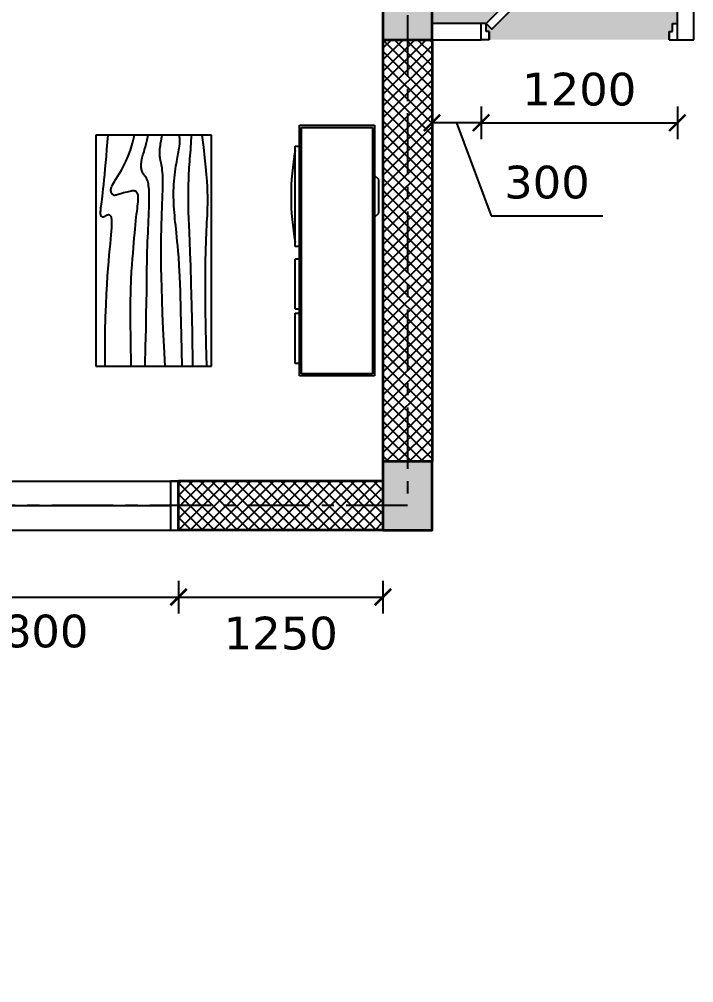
# Model space of a CAD drawing. Header units: inches. Extents: x 16003 to 43424, y 15062 to 33012.
# Drawn here: x 26989 to 31113, y 15719 to 21612 of the extents above; entities that cross this region are included whole.
import ezdxf

# ---------------------------------------------------------------- set-up
doc = ezdxf.new("R2010")
doc.units = ezdxf.units.IN
doc.header["$MEASUREMENT"] = 0
doc.linetypes.add('CENTER', pattern=[2, 1.25, -0.25, 0.25, -0.25])
doc.layers.add('Columns', color=7, linetype='Continuous', lineweight=35)
doc.layers.add('External Walls', color=2, linetype='Continuous', lineweight=35)
for name, color, linetype in [('Dimensions', 1, 'Continuous'), ('Doors', 1, 'Continuous'), ('Fence', 40, 'Continuous'), ('Furniture', 8, 'Continuous'), ('Grid Lines', 8, 'CENTER'), ('Hatch', 7, 'Continuous'), ('Windows', 3, 'Continuous')]:
    doc.layers.add(name, color=color, linetype=linetype)
doc.styles.add('Verdana', font='verdana.ttf')
doc.dimstyles.get("Standard").update_dxf_attribs({"dimscale": 100, "dimtxt": 2, "dimasz": 1, "dimexe": 1, "dimexo": 1, "dimgap": 1, "dimtad": 1, "dimdec": 0, "dimrnd": 5, "dimzin": 0, "dimdsep": 46, "dimtxsty": 'Verdana', "dimblk": 'ARCHTICK', "dimcen": 0.09, "dimclrd": 256, "dimclre": 256, "dimclrt": 256, "dimadec": 0, "dimazin": 0, "dimtfac": 1, "dimtdec": 0, "dimtofl": 0, "dimtmove": 0, "dimatfit": 3, "dimfxl": 1, "dimfxlon": 1, "dimtfillclr": 2, "dimtolj": 1, "dimtzin": 0, "dimlwd": -1, "dimlwe": -1, "dimarcsym": 0})

# ---------------------------------------------------------------- blocks, each defined once
blk = doc.blocks.new('Window Type W1 1800mm')
at = {"layer": 'Windows'}
for p, q in [((0, 300), (1800, 300)), ((0, 300), (50, 300)), ((50, 300), (50, 0)), ((1750, 300), (1750, 0)), ((0, 0), (1800, 0))]:
    blk.add_line(p, q, dxfattribs=at)
at = {"layer": 'Windows', "color": 251}
blk.add_line((50, 150), (1750, 150), dxfattribs=at)
blk = doc.blocks.new('Door 1200mm 100W')
for p, q in [((30, 0), (0, 0)), ((1170, 0), (1200, 0)), ((30, -50), (30, 0)), ((50, -50), (30, -50)), ((50, -100), (50, -50)), ((50, -50), (50, -100)), ((1150, -100), (1150, -50)), ((1150, -50), (1170, -50)), ((1150, -50), (1150, -100)), ((1170, -50), (1170, 0)), ((50, -100), (0, -100)), ((1150, -100), (1200, -100))]:
    blk.add_line(p, q)
blk.add_lwpolyline([(30, 0), (836.1, 806.1), (871.5, 770.7), (65.4, -35.4)], close=True)
for points in [[(765.4, 735.4), (761, 740.4), (758.3, 744.8), (757, 748.6), (756.7, 752), (757.1, 755.1), (757.9, 757.8), (758.8, 760.2), (759.5, 762.5), (759.7, 764.6), (759.3, 766.6), (758.4, 768.2), (757, 769.4), (755.1, 770.2), (752.7, 770.3), (749.8, 769.7), (746.5, 768.4), (742.8, 766.2), (738.8, 763.3), (734.7, 759.9), (730.6, 756), (726.8, 752), (723.3, 747.8), (720.4, 743.8), (718.3, 740.1), (716.9, 736.8), (716.4, 733.9), (716.5, 731.5), (717.2, 729.6), (718.4, 728.2), (720.1, 727.3), (722, 727), (724.1, 727.1), (726.4, 727.8), (728.9, 728.7), (731.6, 729.5), (734.6, 729.9), (738, 729.6), (741.9, 728.3), (746.3, 725.6), (751.2, 721.2)], [(800.7, 700), (805.7, 695.7), (810.1, 693), (814, 691.6), (817.4, 691.3), (820.4, 691.8), (823.1, 692.6), (825.6, 693.5), (827.9, 694.1), (830, 694.3), (831.9, 693.9), (833.5, 693), (834.8, 691.6), (835.5, 689.7), (835.6, 687.3), (835.1, 684.5), (833.7, 681.2), (831.6, 677.5), (828.7, 673.4), (825.2, 669.3), (821.4, 665.3), (817.3, 661.4), (813.2, 658), (809.2, 655.1), (805.5, 652.9), (802.1, 651.6), (799.3, 651), (796.9, 651.1), (795, 651.9), (793.6, 653.1), (792.7, 654.7), (792.3, 656.6), (792.5, 658.8), (793.2, 661.1), (794.1, 663.5), (794.9, 666.2), (795.3, 669.2), (795, 672.7), (793.7, 676.5), (791, 680.9), (786.6, 685.9)]]:
    blk.add_lwpolyline(points)
blk = doc.blocks.new('Table - Rectangular Woodgrain 60 x 30 in.')
at = {"linetype": 'Continuous'}
for p, q in [((0, 0), (0, -30)), ((60, 0), (0, 0)), ((60, -30), (60, 0)), ((0, -30), (60, -30))]:
    blk.add_line(p, q, dxfattribs=at)
for points in [[(0, -2.4), (4.8155, -2.418), (9.0302, -2.4688), (12.709, -2.5477), (15.9167, -2.65), (18.7181, -2.7711), (21.1781, -2.9063), (23.3616, -3.0508), (25.3333, -3.2), (27.1477, -3.3495), (28.8172, -3.4958), (30.3437, -3.636), (31.7291, -3.7667), (32.9756, -3.8849), (34.0849, -3.9875), (35.059, -4.0714), (35.9, -4.1334), (36.6114, -4.1711), (37.2041, -4.1854), (37.6906, -4.1779), (38.0833, -4.15), (38.3948, -4.1034), (38.6375, -4.0396), (38.8239, -3.9602), (38.9666, -3.8667), (39.0764, -3.7608), (39.1573, -3.6448), (39.2116, -3.521), (39.2416, -3.3917), (39.2498, -3.2593), (39.2385, -3.1261), (39.21, -2.9944), (39.1666, -2.8667), (39.111, -2.7447), (39.0468, -2.6281), (38.978, -2.5163), (38.9083, -2.4083), (38.8418, -2.3035), (38.7823, -2.201), (38.7337, -2.1001), (38.7, -2), (38.6844, -1.9003), (38.6875, -1.8021), (38.7094, -1.707), (38.75, -1.6167), (38.8094, -1.5326), (38.8875, -1.4563), (38.9844, -1.3893), (39.1, -1.3333), (39.2351, -1.2896), (39.3937, -1.2583), (39.5804, -1.2396), (39.8, -1.2333), (40.057, -1.2396), (40.3562, -1.2583), (40.7023, -1.2896), (41.1, -1.3333), (41.5547, -1.3895), (42.0755, -1.4573), (42.6721, -1.5361), (43.3542, -1.625), (44.1316, -1.7233), (45.014, -1.8302), (46.0114, -1.9449), (47.1333, -2.0667), (48.3862, -2.1947), (49.7625, -2.3281), (51.2513, -2.4663), (52.8416, -2.6083), (54.5226, -2.7535), (56.2833, -2.9011), (58.1127, -3.0501), (60, -3.2)], [(0, -9.2), (6.5759, -9.0858), (11.9385, -9.0365), (16.2527, -9.0418), (19.6833, -9.0917), (22.3952, -9.1759), (24.5531, -9.2844), (26.322, -9.4069), (27.8666, -9.5333), (29.3241, -9.6553), (30.7203, -9.7719), (32.0532, -9.8837), (33.3208, -9.9917), (34.5213, -10.0965), (35.6526, -10.199), (36.7128, -10.2999), (37.7, -10.4), (38.6129, -10.4996), (39.4531, -10.5969), (40.223, -10.6895), (40.925, -10.775), (41.5613, -10.8512), (42.1344, -10.9156), (42.6465, -10.966), (43.1, -11), (43.4976, -11.0158), (43.8437, -11.0136), (44.143, -10.9942), (44.4, -10.9583), (44.6195, -10.9069), (44.8062, -10.8406), (44.9648, -10.7603), (45.1, -10.6667), (45.2155, -10.5598), (45.3114, -10.4365), (45.3871, -10.2929), (45.4416, -10.125), (45.4743, -9.929), (45.4844, -9.7011), (45.4709, -9.4371), (45.4333, -9.1333), (45.3716, -8.7883), (45.2896, -8.4104), (45.1919, -8.0107), (45.0833, -7.6), (44.9685, -7.1893), (44.8521, -6.7896), (44.7388, -6.4117), (44.6333, -6.0667), (44.54, -5.7628), (44.4614, -5.4979), (44.4001, -5.2675), (44.3583, -5.0667), (44.3384, -4.8909), (44.3427, -4.7354), (44.3736, -4.5956), (44.4333, -4.4667), (44.5236, -4.3453), (44.6427, -4.2333), (44.7884, -4.1339), (44.9583, -4.05), (45.1501, -3.9849), (45.3614, -3.9417), (45.59, -3.9234), (45.8333, -3.9333), (46.0915, -3.9749), (46.3734, -4.0531), (46.6906, -4.1736), (47.0542, -4.3417), (47.4756, -4.5629), (47.9661, -4.8427), (48.5372, -5.1866), (49.2, -5.6), (49.9676, -6.0844), (50.8594, -6.625), (51.8965, -7.2031), (53.1, -7.8), (54.491, -8.3969), (56.0906, -8.975), (57.9199, -9.5156), (60, -10)], [(0, -12.8), (5.1847, -12.9322), (9.6213, -13.0323), (13.3963, -13.1059), (16.5958, -13.1583), (19.3063, -13.1952), (21.614, -13.2219), (23.6054, -13.2439), (25.3666, -13.2667), (26.9728, -13.2947), (28.4531, -13.3281), (29.8256, -13.3663), (31.1083, -13.4083), (32.3191, -13.4535), (33.476, -13.501), (34.597, -13.5501), (35.7, -13.6), (36.7984, -13.6497), (37.8875, -13.6979), (38.9578, -13.743), (40, -13.7833), (41.0047, -13.8174), (41.9625, -13.8438), (42.864, -13.8607), (43.7, -13.8667), (44.4631, -13.8604), (45.1552, -13.8417), (45.7801, -13.8104), (46.3416, -13.7667), (46.8439, -13.7104), (47.2906, -13.6417), (47.6858, -13.5604), (48.0333, -13.4667), (48.3375, -13.3608), (48.6042, -13.2448), (48.8396, -13.121), (49.05, -12.9917), (49.2417, -12.8593), (49.4208, -12.7261), (49.5937, -12.5944), (49.7667, -12.4667), (49.9452, -12.3451), (50.1323, -12.2313), (50.3303, -12.1268), (50.5416, -12.0333), (50.7686, -11.9524), (51.0135, -11.8854), (51.2788, -11.8341), (51.5666, -11.8), (51.8785, -11.7843), (52.2116, -11.7865), (52.562, -11.8059), (52.926, -11.8417), (53.2998, -11.8931), (53.6795, -11.9594), (54.0614, -12.0397), (54.4416, -12.1333), (54.8223, -12.2401), (55.2293, -12.3625), (55.6942, -12.5037), (56.2489, -12.6667), (56.9251, -12.8547), (57.7545, -13.0708), (58.7689, -13.3182), (60, -13.6)], [(0, -18), (5.124, -17.7273), (9.6609, -17.5057), (13.6705, -17.3303), (17.2125, -17.1958), (20.3467, -17.0973), (23.1328, -17.0297), (25.6307, -16.9878), (27.9, -16.9667), (29.9928, -16.9617), (31.9302, -16.9703), (33.7254, -16.9907), (35.3917, -17.0208), (36.9423, -17.0588), (38.3906, -17.1026), (39.7499, -17.1503), (41.0333, -17.2), (42.2519, -17.2496), (43.4073, -17.2969), (44.4986, -17.3395), (45.525, -17.375), (46.4858, -17.4012), (47.3802, -17.4156), (48.2074, -17.416), (48.9667, -17.4), (49.6583, -17.3662), (50.2872, -17.3167), (50.8595, -17.2547), (51.3812, -17.1833), (51.8584, -17.1057), (52.2971, -17.025), (52.7034, -16.9443), (53.0833, -16.8667), (53.443, -16.7951), (53.789, -16.7313), (54.128, -16.6768), (54.4666, -16.6334), (54.8115, -16.6024), (55.1693, -16.5854), (55.5465, -16.5841), (55.95, -16.6), (56.3828, -16.6337), (56.8346, -16.6823), (57.2915, -16.7418), (57.7396, -16.8084), (58.165, -16.878), (58.5539, -16.9469), (58.8924, -17.0111), (59.1666, -17.0667), (59.3679, -17.1107), (59.5078, -17.1438), (59.6032, -17.1675), (59.6708, -17.1833), (59.7275, -17.193), (59.7901, -17.1979), (59.8753, -17.1998), (60, -17.2)], [(0, -22.4), (8.0098, -22.2501), (14.4094, -22.1011), (19.4168, -21.9535), (23.25, -21.8083), (26.1269, -21.6663), (28.2656, -21.5281), (29.884, -21.3947), (31.2, -21.2667), (32.3967, -21.1448), (33.5172, -21.0292), (34.5697, -20.9198), (35.5625, -20.8167), (36.5037, -20.7198), (37.4015, -20.6292), (38.2642, -20.5448), (39.1, -20.4667), (39.9164, -20.3951), (40.7187, -20.3313), (41.5117, -20.2768), (42.3, -20.2333), (43.0883, -20.2024), (43.8812, -20.1854), (44.6836, -20.1841), (45.5, -20.2), (46.3328, -20.234), (47.1747, -20.2844), (48.0163, -20.3488), (48.8479, -20.425), (49.66, -20.5106), (50.4429, -20.6031), (51.1872, -20.7004), (51.8833, -20.8), (52.5246, -20.8999), (53.1166, -20.9995), (53.6681, -21.0983), (54.1875, -21.1958), (54.6834, -21.2919), (55.1646, -21.3859), (55.6394, -21.4777), (56.1167, -21.5667), (56.6028, -21.6515), (57.0961, -21.7266), (57.5929, -21.7852), (58.0896, -21.8208), (58.5823, -21.8268), (59.0674, -21.7964), (59.5412, -21.723), (60, -21.6)], [(0, -25.2), (8.6355, -25.0504), (15.7026, -24.9031), (21.4049, -24.7606), (25.9458, -24.625), (29.529, -24.4988), (32.3578, -24.3844), (34.6359, -24.284), (36.5667, -24.2), (38.3213, -24.1341), (39.9417, -24.0854), (41.437, -24.0523), (42.8167, -24.0333), (44.0901, -24.0268), (45.2667, -24.0313), (46.3557, -24.0451), (47.3667, -24.0667), (48.309, -24.0947), (49.1928, -24.1287), (50.0284, -24.168), (50.826, -24.2125), (51.5959, -24.2617), (52.3483, -24.3151), (53.0935, -24.3725), (53.8417, -24.4334), (54.6009, -24.497), (55.3699, -24.561), (56.1454, -24.6226), (56.9239, -24.6792), (57.7021, -24.7279), (58.4764, -24.7662), (59.2435, -24.7911), (60, -24.8)], [(0, -28.8), (5.6867, -28.6681), (10.45, -28.5698), (14.407, -28.5012), (17.675, -28.4584), (20.3711, -28.4374), (22.6125, -28.4344), (24.5164, -28.4455), (26.2, -28.4667), (27.762, -28.4947), (29.2276, -28.5281), (30.6033, -28.5663), (31.8958, -28.6084), (33.1118, -28.6535), (34.2578, -28.7011), (35.3405, -28.7501), (36.3666, -28.8), (37.3443, -28.8497), (38.288, -28.8974), (39.2137, -28.9412), (40.1375, -28.9792), (41.0753, -29.0093), (42.0432, -29.0297), (43.0572, -29.0384), (44.1333, -29.0333), (45.2936, -29.0114), (46.5843, -28.9641), (48.0579, -28.8816), (49.7666, -28.7542), (51.7629, -28.5721), (54.0989, -28.3255), (56.8272, -28.0048), (60, -27.6)]]:
    blk.add_lwpolyline(points, dxfattribs=at)
blk = doc.blocks.new('Entertainment Center')
at = {"linetype": 'Continuous'}
for p, q in [((-4, 0), (-5, -1)), ((4, 0), (-4, 0)), ((5, -1), (4, 0)), ((-17, -19), (-17, -1)), ((-17, -1), (43, -1)), ((-16.5, -18.5), (-16.5, -1.5)), ((-16.5, -1.5), (42.5, -1.5)), ((42.5, -1.5), (42.5, -18.5)), ((43, -1), (43, -19)), ((43, -19), (-17, -19)), ((42.5, -18.5), (-16.5, -18.5)), ((-12, -20), (-12, -19)), ((12, -20), (-12, -20)), ((12, -19), (12, -20)), ((15, -20), (15, -19)), ((27, -20), (15, -20)), ((27, -19), (27, -20)), ((28, -20), (28, -19)), ((40, -20), (28, -20)), ((40, -19), (40, -20))]:
    blk.add_line(p, q, dxfattribs=at)
blk.add_arc((0, 40), 61, 259.6111, 280.3889, dxfattribs=at)
blk = doc.blocks.new('_ArchTick')
at = {"color": 0, "linetype": 'ByBlock', "const_width": 0.15}
blk.add_lwpolyline([(-0.5, -0.5), (0.5, 0.5)], dxfattribs=at)
blk = doc.blocks.new('*D67')
at = {"layer": 'Defpoints', "color": 0, "transparency": 16777216}
for p in [(26162.7, 18487.2), (27962.7, 18487.2), (27962.7, 18077.9)]:
    blk.add_point(p, dxfattribs=at)
at = {"layer": 'Dimensions', "transparency": 16777216}
for p, q in [((26162.7, 18177.9), (26162.7, 17977.9)), ((27962.7, 18177.9), (27962.7, 17977.9)), ((26162.7, 18077.9), (27962.7, 18077.9))]:
    blk.add_line(p, q, dxfattribs=at)
at = {"layer": 'Dimensions', "transparency": 16777216, "xscale": 100, "yscale": 100, "zscale": 100, "rotation": 180}
blk.add_blockref('_ArchTick', (26162.7, 18077.9), dxfattribs=at)
at = {"layer": 'Dimensions', "transparency": 16777216, "xscale": 100, "yscale": 100, "zscale": 100}
blk.add_blockref('_ArchTick', (27962.7, 18077.9), dxfattribs=at)
at = {"layer": 'Dimensions', "transparency": 16777216, "insert": (27062.7, 17868.7), "char_height": 200, "attachment_point": 5, "style": 'Verdana'}
blk.add_mtext('\\A1;1800', dxfattribs=at)
blk = doc.blocks.new('*D68')
at = {"layer": 'Defpoints', "color": 0, "transparency": 16777216}
for p in [(27962.7, 18487.2), (29212.7, 18487.2), (29212.7, 18077.9)]:
    blk.add_point(p, dxfattribs=at)
at = {"layer": 'Dimensions', "transparency": 16777216}
for p, q in [((27962.7, 18177.9), (27962.7, 17977.9)), ((29212.7, 18177.9), (29212.7, 17977.9)), ((27962.7, 18077.9), (29212.7, 18077.9))]:
    blk.add_line(p, q, dxfattribs=at)
at = {"layer": 'Dimensions', "transparency": 16777216, "xscale": 100, "yscale": 100, "zscale": 100, "rotation": 180}
blk.add_blockref('_ArchTick', (27962.7, 18077.9), dxfattribs=at)
at = {"layer": 'Dimensions', "transparency": 16777216, "xscale": 100, "yscale": 100, "zscale": 100}
blk.add_blockref('_ArchTick', (29212.7, 18077.9), dxfattribs=at)
at = {"layer": 'Dimensions', "transparency": 16777216, "insert": (28587.7, 17856.1), "char_height": 200, "attachment_point": 5, "style": 'Verdana'}
blk.add_mtext('\\A1;1250', dxfattribs=at)
blk = doc.blocks.new('*D69')
at = {"layer": 'Defpoints', "color": 0, "transparency": 16777216}
for p in [(29512.7, 21487.2), (29812.7, 21487.2), (29512.7, 20979.1)]:
    blk.add_point(p, dxfattribs=at)
at = {"layer": 'Dimensions', "transparency": 16777216}
for p, q in [((29512.7, 21079.1), (29512.7, 20879.1)), ((29812.7, 21079.1), (29812.7, 20879.1)), ((29812.7, 20979.1), (29512.7, 20979.1)), ((29662.7, 20979.1), (29873.3, 20410.4)), ((29873.3, 20410.4), (30557.4, 20410.4))]:
    blk.add_line(p, q, dxfattribs=at)
at = {"layer": 'Dimensions', "transparency": 16777216, "xscale": 100, "yscale": 100, "zscale": 100, "rotation": 180}
blk.add_blockref('_ArchTick', (29512.7, 20979.1), dxfattribs=at)
at = {"layer": 'Dimensions', "transparency": 16777216, "xscale": 100, "yscale": 100, "zscale": 100}
blk.add_blockref('_ArchTick', (29812.7, 20979.1), dxfattribs=at)
at = {"layer": 'Dimensions', "transparency": 16777216, "insert": (30215.3, 20614.6), "char_height": 200, "attachment_point": 5, "style": 'Verdana'}
blk.add_mtext('\\A1;300', dxfattribs=at)
blk = doc.blocks.new('*D70')
at = {"layer": 'Defpoints', "color": 0, "transparency": 16777216}
for p in [(29812.7, 21487.2), (31012.7, 21487.2), (31012.7, 20979.1)]:
    blk.add_point(p, dxfattribs=at)
at = {"layer": 'Dimensions', "transparency": 16777216}
for p, q in [((29812.7, 21079.1), (29812.7, 20879.1)), ((31012.7, 21079.1), (31012.7, 20879.1)), ((29812.7, 20979.1), (31012.7, 20979.1))]:
    blk.add_line(p, q, dxfattribs=at)
at = {"layer": 'Dimensions', "transparency": 16777216, "xscale": 100, "yscale": 100, "zscale": 100, "rotation": 180}
blk.add_blockref('_ArchTick', (29812.7, 20979.1), dxfattribs=at)
at = {"layer": 'Dimensions', "transparency": 16777216, "xscale": 100, "yscale": 100, "zscale": 100}
blk.add_blockref('_ArchTick', (31012.7, 20979.1), dxfattribs=at)
at = {"layer": 'Dimensions', "transparency": 16777216, "insert": (30412.7, 21183.3), "char_height": 200, "attachment_point": 5, "style": 'Verdana'}
blk.add_mtext('\\A1;1200', dxfattribs=at)

msp = doc.modelspace()

# ---------------------------------------------------------------- hatches: boundary and pattern name
at = {"layer": 'Hatch', "transparency": 33554687}
h = msp.add_hatch(dxfattribs=at)
h.set_pattern_fill('AR-CONC', color=256, scale=25)
h.set_pattern_definition([(50, (0, 0), (179.31505, -15.68803), [18.75, -206.25]), (355, (0, 0), (-34.6878, 188.048), [15, -165]), (100.45144, (14.94, -1.3), (144.6272, 172.36), [15.93505, -175.2855]), (46.1842, (0, 50), (266.8103, -41.3798), [28.125, -309.375]), (96.63564, (22.23, 46.55), (233.6655, 243.5297), [23.9026, -262.9284]), (351.1842, (0, 50), (233.6655, 243.5297), [22.5, -247.5]), (21, (25, 37.5), (149.22676, -100.6547), [18.75, -206.25]), (326, (25, 37.5), (60.8288, 181.2875), [15, -165]), (71.45144, (37.44, 29.11), (210.0556, 80.6328), [15.93505, -175.2855]), (37.5, (0, 0), (3.03996, 83.22346), [0, -163, 0, -167.5, 0, -165.625]), (7.5, (0, 0), (65.76738, 98.60293), [0, -95.5, 0, -159.25, 0, -63.125]), (327.5, (-55.75, 0), (133.45561, -5.63872), [0, -62.5, 0, -195, 0, -258.75]), (317.5, (-80.75, 0), (145.79654, 25.02625), [0, -81.25, 0, -129.5, 0, -183.75])])
h.paths.add_polyline_path([(17363, 26407.2), (17212.7, 26407.2), (17212.7, 25987.2), (17363, 25987.2)])
h.paths.add_polyline_path([(17512.7, 26137.2), (17363, 26137.2), (17363, 25987.2), (17512.7, 25987.2)])
h.paths.add_polyline_path([(17512.7, 26407.2), (17363, 26407.2), (17363, 26137.2), (17512.7, 26137.2)])
h.paths.add_polyline_path([(17363, 21907.2), (17207, 21907.2), (17207, 21487.2), (17363, 21487.2)])
h.paths.add_polyline_path([(17507, 21907.2), (17363, 21907.2), (17363, 21637.2), (17507, 21637.2)])
h.paths.add_polyline_path([(17507, 21637.2), (17363, 21637.2), (17363, 21487.2), (17507, 21487.2)])
h.paths.add_polyline_path([(17512.7, 18637.2), (17363, 18637.2), (17363, 18907.2), (17212.7, 18907.2), (17212.7, 18487.2), (17512.7, 18487.2)])
h.paths.add_polyline_path([(17512.7, 18907.2), (17363, 18907.2), (17363, 18637.2), (17512.7, 18637.2)], flags=17)
h.paths.add_polyline_path([(23363, 18907.2), (23212.7, 18907.2), (23212.7, 18637.2), (23363, 18637.2)])
h.paths.add_polyline_path([(23512.7, 18907.2), (23363, 18907.2), (23363, 18637.2), (23512.7, 18637.2)])
h.paths.add_polyline_path([(23512.7, 18637.2), (23363, 18637.2), (23212.7, 18637.2), (23212.7, 18487.2), (23512.7, 18487.2)])
h.paths.add_polyline_path([(29512.7, 18907.2), (29363, 18907.2), (29363, 18637.2), (29212.7, 18637.2), (29212.7, 18487.2), (29512.7, 18487.2)])
h.paths.add_polyline_path([(29363, 18907.2), (29212.7, 18907.2), (29212.7, 18637.2), (29363, 18637.2)], flags=17)
h.paths.add_polyline_path([(29363, 21907.2), (29212.7, 21907.2), (29212.7, 21637.2), (29363, 21637.2)])
h.paths.add_polyline_path([(29512.7, 21907.2), (29363, 21907.2), (29363, 21637.2), (29363, 21487.2), (29512.7, 21487.2)])
h.paths.add_polyline_path([(29363, 21637.2), (29212.7, 21637.2), (29212.7, 21487.2), (29363, 21487.2)])
h.paths.add_polyline_path([(23363, 21913.7), (23212.7, 21913.7), (23212.7, 21637.2), (23363, 21637.2)])
h.paths.add_polyline_path([(23512.7, 21913.7), (23363, 21913.7), (23363, 21637.2), (23512.7, 21637.2)])
h.paths.add_polyline_path([(23512.7, 21637.2), (23363, 21637.2), (23363, 21493.7), (23512.7, 21493.7)])
h.paths.add_polyline_path([(23363, 21637.2), (23212.7, 21637.2), (23212.7, 21493.7), (23363, 21493.7)])
h.paths.add_polyline_path([(25512.7, 26137.2), (25212.7, 26137.2), (25212.7, 25987.2), (25512.7, 25987.2)])
h.paths.add_polyline_path([(25363, 26407.2), (25212.7, 26407.2), (25212.7, 26137.2), (25363, 26137.2)])
h.paths.add_polyline_path([(25512.7, 26407.2), (25363, 26407.2), (25363, 26137.2), (25512.7, 26137.2)])
h.paths.add_polyline_path([(29512.7, 26407.2), (29212.7, 26407.2), (29212.7, 26137.2), (29363, 26137.2), (29363, 25987.2), (29512.7, 25987.2)])
h.paths.add_polyline_path([(29363, 26137.2), (29212.7, 26137.2), (29212.7, 25987.2), (29363, 25987.2)], flags=17)
h.paths.add_polyline_path([(23363, 26407.2), (23212.7, 26407.2), (23212.7, 26137.2), (23363, 26137.2)])
h.paths.add_polyline_path([(23512.7, 26407.2), (23363, 26407.2), (23363, 26137.2), (23512.7, 26137.2)])
h.paths.add_polyline_path([(23512.7, 26137.2), (23363, 26137.2), (23363, 25987.2), (23512.7, 25987.2)])
h.paths.add_polyline_path([(23363, 26137.2), (23212.7, 26137.2), (23212.7, 25987.2), (23363, 25987.2)])
h.paths.add_polyline_path([(25512.7, 28410.9), (25212.7, 28410.9), (25212.7, 28137.2), (25363, 28137.2), (25363, 27990.9), (25512.7, 27990.9)])
h.paths.add_polyline_path([(25363, 28137.2), (25212.7, 28137.2), (25212.7, 27990.9), (25363, 27990.9)], flags=17)
h.paths.add_polyline_path([(23512.7, 28411.5), (23363, 28411.5), (23363, 28137.2), (23512.7, 28137.2)])
h.paths.add_polyline_path([(23363, 28411.5), (23212.7, 28411.5), (23212.7, 27991.5), (23363, 27991.5)])
h.paths.add_polyline_path([(23512.7, 28137.2), (23363, 28137.2), (23363, 27991.5), (23512.7, 27991.5)])
h.paths.add_polyline_path([(23363, 32137.2), (23212.7, 32137.2), (23212.7, 31962.5), (23363, 31962.5)], flags=17)
h.paths.add_polyline_path([(23512.7, 32382.5), (23212.7, 32382.5), (23212.7, 32137.2), (23363, 32137.2), (23363, 31962.5), (23512.7, 31962.5)])
h.paths.add_polyline_path([(17512.7, 32407.2), (17212.7, 32407.2), (17212.7, 31987.2), (17363, 31987.2), (17363, 32137.2), (17512.7, 32137.2)])
h.paths.add_polyline_path([(17512.7, 32137.2), (17363, 32137.2), (17363, 31987.2), (17512.7, 31987.2)], flags=17)
h = msp.add_hatch(dxfattribs=at)
h.set_pattern_fill('ANSI37', color=256, scale=400)
h.paths.add_polyline_path([(23212.7, 32137.2), (17512.7, 32137.2), (17512.7, 31987.2), (23212.7, 31962.5)])
h.paths.add_polyline_path([(23212.7, 32262.5), (17512.7, 32287.2), (17512.7, 32137.2), (23212.7, 32137.2)])
h.paths.add_polyline_path([(23363, 31962.5), (23212.7, 31962.5), (23212.7, 31387), (23363, 31387)])
h.paths.add_polyline_path([(23512.7, 31962.5), (23363, 31962.5), (23363, 31387), (23512.7, 31387)])
h.paths.add_polyline_path([(23363, 28987), (23212.7, 28987), (23212.7, 28411.5), (23363, 28411.5)])
h.paths.add_polyline_path([(23512.7, 28987), (23363, 28987), (23363, 28411.5), (23512.7, 28411.5)])
h.paths.add_polyline_path([(23763.1, 28137.2), (23512.7, 28137.2), (23512.7, 27991.5), (23762.7, 27990.9)])
h.paths.add_polyline_path([(23763.5, 28290.9), (23512.7, 28291.5), (23512.7, 28137.2), (23763.1, 28137.2)])
h.paths.add_polyline_path([(25212.7, 28137.2), (24962.7, 28137.2), (24962.7, 27990.9), (25212.7, 27990.9)])
h.paths.add_polyline_path([(25212.7, 28290.9), (24962.7, 28290.9), (24962.7, 28137.2), (25212.7, 28137.2)])
h.paths.add_polyline_path([(25363, 27990.9), (25212.7, 27990.9), (25212.7, 27800.9), (25363, 27800.9)])
h.paths.add_polyline_path([(25512.7, 27990.9), (25363, 27990.9), (25363, 27800.9), (25512.7, 27800.9)])
h.paths.add_polyline_path([(25363, 26597.2), (25212.7, 26597.2), (25212.7, 26407.2), (25363, 26407.2)])
h.paths.add_polyline_path([(25512.7, 26597.2), (25363, 26597.2), (25363, 26407.2), (25512.7, 26407.2)])
h.paths.add_polyline_path([(29212.7, 26137.2), (25512.7, 26137.2), (25512.7, 25987.2), (29212.7, 25987.2)])
h.paths.add_polyline_path([(29212.7, 26287.2), (25512.7, 26287.2), (25512.7, 26137.2), (29212.7, 26137.2)])
h.paths.add_polyline_path([(29512.7, 25987.2), (29363, 25987.2), (29363, 21907.2), (29512.7, 21907.2)])
h.paths.add_polyline_path([(29512.7, 21487.2), (29363, 21487.2), (29363, 18907.2), (29512.7, 18907.2)])
h.paths.add_polyline_path([(29363, 21487.2), (29212.7, 21487.2), (29212.7, 18907.2), (29363, 18907.2)])
h.paths.add_polyline_path([(29363, 25987.2), (29212.7, 25987.2), (29212.7, 21907.2), (29363, 21907.2)])
h.paths.add_polyline_path([(29212.7, 18637.2), (27962.7, 18637.2), (27962.7, 18487.2), (29212.7, 18487.2)])
h.paths.add_polyline_path([(29212.7, 18787.2), (27962.7, 18787.2), (27962.7, 18637.2), (29212.7, 18637.2)])
h.paths.add_polyline_path([(26162.7, 18637.2), (24912.7, 18637.2), (24912.7, 18487.2), (26162.7, 18487.2)])
h.paths.add_polyline_path([(26162.7, 18787.2), (24912.7, 18787.2), (24912.7, 18637.2), (26162.7, 18637.2)])
h.paths.add_polyline_path([(23712.7, 18637.2), (23512.7, 18637.2), (23512.7, 18487.2), (23712.7, 18487.2)])
h.paths.add_polyline_path([(23712.7, 18787.2), (23512.7, 18787.2), (23512.7, 18637.2), (23712.7, 18637.2)])
h.paths.add_polyline_path([(23512.7, 18406.8), (23512.7, 18487.2), (23212.7, 18487.2), (22950.2, 18032.6), (23210, 17882.6)])
h.paths.add_polyline_path([(22310, 16323.7), (22050.2, 16473.7), (21787.7, 16019.1), (21262.7, 16019.1), (21262.7, 15719.1), (21960.9, 15719.1)])
h.paths.add_polyline_path([(19462.7, 16019.1), (18937.7, 16019.1), (18675.2, 16473.7), (18415.4, 16323.7), (18764.5, 15719.1), (19462.7, 15719.1)])
h.paths.add_polyline_path([(17512.7, 18487.2), (17212.7, 18487.2), (17212.7, 18406.8), (17515.4, 17882.6), (17775.2, 18032.6)])
h.paths.add_polyline_path([(17507, 21487.2), (17363, 21487.2), (17363, 18907.2), (17512.7, 18907.2)])
h.paths.add_polyline_path([(17363, 21487.2), (17207, 21487.2), (17212.7, 18907.2), (17363, 18907.2)])
h.paths.add_polyline_path([(17363, 22107.2), (17207.3, 22107.2), (17207, 21907.2), (17363, 21907.2)])
h.paths.add_polyline_path([(17507.3, 22107.2), (17363, 22107.2), (17363, 21907.2), (17507, 21907.2)])
h.paths.add_polyline_path([(17363, 25987.2), (17212.7, 25987.2), (17208, 22607.2), (17363, 22607.2)])
h.paths.add_polyline_path([(17512.7, 25987.2), (17363, 25987.2), (17363, 22607.2), (17508, 22607.2)])
h.paths.add_polyline_path([(17363, 31987.2), (17212.7, 31987.2), (17212.7, 26407.2), (17363, 26407.2)])
h.paths.add_polyline_path([(17512.7, 31987.2), (17363, 31987.2), (17363, 26407.2), (17512.7, 26407.2)])
h = msp.add_hatch(dxfattribs=at)
h.set_pattern_fill('GRASS', color=256, scale=150)
h.paths.add_polyline_path([(31012.7, 29862.5, 0.414214), (29012.7, 31862.5), (23512.7, 31862.5), (23512.7, 31387), (23512.7, 28987), (23512.7, 28411.5), (23512.7, 28291.5), (23763.1, 28290.9), (24962.7, 28290.9), (25212.7, 28290.9), (25212.7, 28410.9), (25512.7, 28410.9), (25512.7, 27990.9), (25212.7, 27990.9), (24962.7, 27990.9), (23762.7, 27990.9), (23512.7, 27991.5), (23363, 27991.5), (23363, 26407.2), (23512.7, 26407.2), (23512.7, 26137.2), (25212.7, 26137.2), (25212.7, 26407.2), (25212.7, 26597.2), (25213.2, 26630.9), (25263.2, 26630.9), (25263.2, 26650.9), (25513.2, 26650.9), (25513.2, 26597.2), (25512.7, 26597.2), (25512.7, 26407.2), (25512.7, 26287.2), (29212.7, 26287.2), (29212.7, 26407.2), (29512.7, 26407.2), (29512.7, 25987.2), (29512.7, 21907.2), (29512.7, 21587.2), (29812.7, 21587.2), (29842.7, 21587.2), (30564, 22308.5), (30559, 22312.8), (30554.6, 22315.5), (30550.7, 22316.9), (30547.3, 22317.2), (30545.7, 22316.9), (30529.6, 22312.2), (30528.8, 22325.1), (30539, 22339.1), (30558.8, 22357.9), (30574.3, 22357), (30569.6, 22340.9), (30569.4, 22339.3), (30569.7, 22335.9), (30571.1, 22332), (30573.7, 22327.6), (30578.1, 22322.6), (30648.8, 22393.3), (30684.2, 22358), (30613.5, 22287.3), (30618.4, 22282.9), (30622.8, 22280.2), (30626.7, 22278.9), (30630.1, 22278.6), (30631.8, 22278.8), (30647.9, 22283.5), (30648.6, 22270.6), (30638.4, 22256.6), (30618.6, 22237.8), (30603.1, 22238.7), (30607.8, 22254.8), (30608, 22256.5), (30607.7, 22259.9), (30606.4, 22263.7), (30603.7, 22268.1), (30599.3, 22273.1), (29878.1, 21551.9), (29842.7, 21587.2), (29842.7, 21537.2), (29862.7, 21537.2), (29862.7, 21487.2), (30962.7, 21487.2), (30962.7, 21537.2), (30982.7, 21537.2), (30982.7, 21587.2), (31012.7, 21587.2)])
h.paths.add_polyline_path([(27029.4, 30643.1, -0.204292), (30166.8, 29427.7, -0.951085), (29101.3, 27977.1, 0.195277), (27030.3, 28328.1, -0.971033)], flags=16)
h.paths.add_polyline_path([(25513.2, 27750.9), (25263.2, 27750.9), (25263.2, 27770.9), (25213.2, 27770.9), (25248.6, 27735.5), (24527.3, 27014.3), (24532.3, 27009.9), (24536.7, 27007.2), (24540.5, 27005.9), (24544, 27005.6), (24545.6, 27005.8), (24561.7, 27010.5), (24562.4, 26997.7), (24552.3, 26983.6), (24543.9, 26975.7), (24539.8, 26972.2), (24535.8, 26969.3), (24532, 26967.2), (24528.7, 26965.8), (24518.3, 26963.8), (24519.1, 26973), (24521.6, 26981.8), (24521.9, 26983.5), (24521.6, 26986.9), (24520.2, 26990.8), (24517.5, 26995.2), (24513.2, 27000.2), (24442.5, 26929.4), (24407.1, 26964.8), (24477.8, 27035.5), (24472.8, 27039.9), (24468.4, 27042.6), (24464.6, 27043.9), (24461.2, 27044.2), (24459.5, 27044), (24443.4, 27039.3), (24442.7, 27052.2), (24452.8, 27066.2), (24461.2, 27074.1), (24465.4, 27077.6), (24469.4, 27080.5), (24473.1, 27082.6), (24476.4, 27084), (24486.8, 27086), (24486.1, 27076.8), (24483.5, 27068), (24483.3, 27066.3), (24483.6, 27062.9), (24484.9, 27059), (24487.6, 27054.6), (24492, 27049.7), (25213.2, 27770.9), (25213.2, 27800.9), (25513.2, 27800.9)], flags=16)
h.paths.add_polyline_path([(27030.4, 30543.9, -0.189086), (30111.4, 29345.4, -0.94937), (29192.8, 28043.1, 0.194243), (27030.4, 28427.3, -0.968776)], flags=0)
h.paths.add_polyline_path([(27644.3, 27974.1), (28057.4, 28024.8), (28054.6, 28048.2), (28041.5, 28046.6, -0.816497), (28270.7, 28074.6), (28257.6, 28073), (28263.4, 28026.3), (28276.4, 28027.9, -0.356394), (28173.3, 27920.2), (28222, 27522.5, -0.414214)], flags=16)
h.paths.add_polyline_path([(28064.7, 28037.2, -1), (28253.2, 28037.2, -1)], flags=0)
h.paths.add_polyline_path([(28115.6, 28012.6), (28111, 28050.5), (28134.5, 28080.6), (28172.5, 28085.2), (28202.5, 28061.7), (28207.1, 28023.8), (28183.7, 27993.7), (28145.7, 27989.1)], flags=0)
h.paths.add_polyline_path([(28198.3, 28037.2, -1), (28119.7, 28037.2, -1)], flags=0)
h.paths.add_polyline_path([(24349.1, 28551.4), (23932.8, 28551.4), (23932.8, 28527.8), (23946, 28527.8, -0.816497), (23715.1, 28527.8), (23728.3, 28527.8), (23728.3, 28575), (23715.1, 28575, -0.356394), (23830.5, 28669.3), (23830.5, 29069.9, -0.414214)], flags=16)
h.paths.add_polyline_path([(23736.3, 28551.4, -1), (23924.8, 28551.4, -1)], flags=0)
h.paths.add_polyline_path([(23876.5, 28532.4), (23849.5, 28505.4), (23811.3, 28505.4), (23784.4, 28532.4), (23784.4, 28570.6), (23811.3, 28597.6), (23849.5, 28597.6), (23876.5, 28570.6)], flags=0)
h.paths.add_polyline_path([(23791.3, 28551.4, -1), (23869.8, 28551.4, -1)], flags=0)
h.paths.add_polyline_path([(24466.5, 30273.4), (24404.2, 30249.8), (24384.4, 30239.5), (24383.5, 30222), (24359.2, 30199.9), (24342.7, 30211.3), (24328.2, 30214.3), (24290.6, 30205.3), (24267.1, 30200.7), (24225.6, 30221.1), (24208.2, 30214.9), (24188.7, 30181.1), (24176.3, 30155.7), (24181.5, 30188.8), (24183.5, 30220.2), (24171, 30234.6), (24146.1, 30243.6), (24141.1, 30259.1), (24100.8, 30289.5), (24088.3, 30287.8), (24087.9, 30295.2), (24077, 30312.3), (24072.2, 30324.1), (24080.5, 30346.4), (24044.4, 30340.2), (24063.7, 30361.5), (24064.2, 30370.3), (24051, 30379.7), (24043.7, 30411), (24034.3, 30430.9), (24044.1, 30455.9), (24040.4, 30481.5), (24048.9, 30516.3), (24062.4, 30535.6), (24066.4, 30558.6), (24062.6, 30568), (24024, 30597.5), (24072.7, 30585.6), (24082.1, 30594.9), (24071.5, 30607), (24021.7, 30625), (24011.8, 30655.9), (23931.3, 30716.9), (23906.1, 30713.4), (23905.4, 30728.2), (23883.6, 30762.5), (23874, 30786), (23890.5, 30830.7), (23818.5, 30818.1), (23857, 30860.8), (23857.9, 30878.4), (23831.7, 30897.1), (23817, 30959.8), (23798.2, 30999.5), (23817.9, 31049.5), (23810.4, 31100.8), (23827.5, 31170.4), (23854.4, 31209), (23862.4, 31254.9), (23854.7, 31273.8), (23777.7, 31332.7), (23875.1, 31309), (23951, 31384.3), (23976.3, 31420.2), (24031, 31442.8), (24084.5, 31455.2), (24107.1, 31478.3), (24103.1, 31527.5), (24088.7, 31582.8), (24122.9, 31537.8), (24182.2, 31496.3), (24222.5, 31501.9), (24268.4, 31533.2), (24303.1, 31513.2), (24335.5, 31505.2), (24373.6, 31523), (24433.5, 31506.5), (24472.3, 31469.6), (24530.3, 31457.8), (24566.4, 31480.3), (24566.9, 31433), (24579.7, 31421.9), (24623.3, 31411.3), (24684, 31471.6), (24704.3, 31500.3), (24748, 31518.4), (24790.8, 31528.3), (24808.9, 31546.8), (24805.7, 31586.2), (24794.2, 31630.4), (24821.5, 31594.4), (24869, 31561.2), (24901.2, 31565.7), (24937.9, 31590.7), (24965.7, 31574.7), (24991.6, 31568.3), (25022.1, 31582.6), (25070, 31569.3), (25101.1, 31539.8), (25147.5, 31530.4), (25176.4, 31548.4), (25176.8, 31510.6), (25206.3, 31484.8), (25242.2, 31469.9), (25251.9, 31435.4), (25276.7, 31395.1), (25325.3, 31395.9), (25360.7, 31418.8), (25333.2, 31371.1), (25316.3, 31328.9), (25328.8, 31292.8), (25351, 31280), (25359.7, 31237.4), (25338.7, 31194.6), (25340, 31139.1), (25320.9, 31112.5), (25322.6, 31076.9), (25292.4, 31056.7), (25346.3, 31002.5), (25291.3, 31022.7), (25268.2, 30995.6), (25262.4, 30947), (25253.2, 30911.9), (25153.6, 30874), (25122, 30857.7), (25120.6, 30829.6), (25081.7, 30794.3), (25055.1, 30812.5), (25031.9, 30817.2), (24971.8, 30802.8), (24934.3, 30795.6), (24867.9, 30828.1), (24840, 30818.3), (24808.7, 30764.1), (24789, 30723.5), (24797.3, 30776.5), (24800.4, 30826.7), (24780.4, 30849.8), (24740.6, 30864.1), (24735, 30881.4), (24711.5, 30865.7), (24778.9, 30798), (24710.1, 30823.2), (24681.3, 30789.3), (24674, 30728.5), (24662.5, 30684.6), (24538, 30637.4), (24498.4, 30616.9), (24496.4, 30575.7), (24511.5, 30576), (24533.7, 30590.2), (24516.5, 30560.5), (24505.9, 30534.1), (24513.7, 30511.5), (24527.6, 30503.5), (24533, 30476.9), (24519.9, 30450.2), (24520.7, 30415.4), (24508.8, 30398.8), (24509.8, 30376.6), (24491, 30364), (24524.6, 30330.1), (24490.3, 30342.7), (24475.9, 30325.8), (24472.2, 30295.4)], flags=16)
h.paths.add_polyline_path([(24286.8, 30451.2), (24279.2, 30450.1), (24283.9, 30458.3)], flags=0)
h.paths.add_polyline_path([(29712.1, 28642.1, -1), (29844.4, 28642.1, -1)], flags=0)
h.paths.add_polyline_path([(24965.7, 31196.3), (24953.6, 31194.6), (24961.1, 31207.6)], flags=0)
h.paths.add_polyline_path([(29064.7, 30407.1), (29077.8, 30407.1), (29077.8, 30454.3), (29064.7, 30454.3, -0.356394), (29180.1, 30548.5), (29180.1, 30949.2, -0.414214), (29698.6, 30430.7), (29282.4, 30430.7), (29282.4, 30407.1), (29295.6, 30407.1, -0.816497)], flags=16)
h.paths.add_polyline_path([(29085.8, 30430.7, -1), (29274.4, 30430.7, -1)], flags=0)
h.paths.add_polyline_path([(29134, 30411.7), (29134, 30449.8), (29160.9, 30476.9), (29199.1, 30476.9), (29226.1, 30449.8), (29226.1, 30411.7), (29199.1, 30384.7), (29160.9, 30384.7)], flags=0)
h.paths.add_polyline_path([(29140.8, 30430.7, -1), (29219.4, 30430.7, -1)], flags=0)
h.paths.add_polyline_path([(24303.1, 31040.2), (24288, 31038.1), (24297.4, 31054.3)], flags=0)
h.paths.add_polyline_path([(30181.8, 22006.5), (29772.3, 21931.7), (29776.6, 21908.5), (29789.5, 21910.9, -0.816497), (29562.4, 21869.4), (29575.3, 21871.8), (29566.8, 21918.1), (29553.9, 21915.8, -0.356394), (29650.5, 22029.3), (29578.5, 22423.4, -0.414214)], flags=16)
h.paths.add_polyline_path([(29766, 21913.3, -1), (29577.4, 21913.3, -1)], flags=0)
h.paths.add_polyline_path([(29644.5, 21955.3), (29682.1, 21962.1), (29713.5, 21940.4), (29720.4, 21902.9), (29698.7, 21871.5), (29661.1, 21864.6), (29629.7, 21886.4), (29622.9, 21923.9)], flags=0)
h.paths.add_polyline_path([(29711, 21913.3, -1), (29632.4, 21913.3, -1)], flags=0)
h.paths.add_polyline_path([(25213.2, 26630.9), (25263.2, 26630.9), (25263.2, 26650.9), (25363, 26650.9), (25363, 27750.9), (25263.2, 27750.9), (25263.2, 27770.9), (25213.2, 27770.9), (25248.6, 27735.5), (24527.3, 27014.3), (24532.3, 27009.9), (24536.7, 27007.2), (24540.5, 27005.9), (24544, 27005.6), (24545.6, 27005.8), (24554.4, 27008.4), (24561.7, 27010.5), (24562.2, 27001.6), (24562.4, 26997.7), (24555.2, 26987.7), (24552.3, 26983.6), (24532.4, 26964.9), (24525.9, 26965.3), (24518.3, 26963.8), (24520.4, 26990.2), (24520.2, 26990.8), (24517.5, 26995.2), (24513.2, 27000.2), (24442.5, 26929.4), (24407.1, 26964.8), (24477.8, 27035.5), (24472.8, 27039.9), (24468.4, 27042.6), (24464.6, 27043.9), (24461.2, 27044.2), (24459.5, 27044), (24450.7, 27041.4), (24443.4, 27039.3), (24442.9, 27048.2), (24442.7, 27052.2), (24449.9, 27062.1), (24452.8, 27066.2), (24472.7, 27084.9), (24479.3, 27084.5), (24486.8, 27086), (24484.7, 27059.6), (24484.9, 27059), (24487.6, 27054.6), (24492, 27049.7), (25213.2, 27770.9), (25213.2, 27800.9), (25212.7, 27800.9), (25212.7, 27990.9), (24962.7, 27990.9), (23762.7, 27990.9), (23512.7, 27991.5), (23363, 27991.5), (23363, 26407.2), (23512.7, 26407.2), (23512.7, 26137.2), (25212.7, 26137.2), (25212.7, 26407.2), (25212.7, 26597.2)], flags=17)

# ---------------------------------------------------------------- linework, layer by layer
at = {"layer": 'Columns'}
for points in [[(29212.7, 21487.2), (29512.7, 21487.2), (29512.7, 21907.2), (29212.7, 21907.2)], [(29212.7, 18487.2), (29512.7, 18487.2), (29512.7, 18907.2), (29212.7, 18907.2)]]:
    msp.add_lwpolyline(points, close=True, dxfattribs=at)
at = {"layer": 'External Walls'}
for p, q in [((29212.7, 21487.2), (29212.7, 18907.2)), ((29512.7, 21487.2), (29512.7, 18907.2)), ((29212.7, 18787.2), (27962.7, 18787.2)), ((27962.7, 18487.2), (27962.7, 18787.2)), ((29212.7, 18487.2), (27962.7, 18487.2))]:
    msp.add_line(p, q, dxfattribs=at)
at = {"layer": 'Fence'}
for p, q in [((29812.7, 21587.2), (29512.7, 21587.2)), ((29812.7, 21487.2), (29812.7, 21587.2)), ((29512.7, 21487.2), (29812.7, 21487.2)), ((31012.7, 21487.2), (31112.7, 21487.2))]:
    msp.add_line(p, q, dxfattribs=at)
for points in [[(31112.7, 21487.2), (31112.7, 29862.5, 0.414214), (29012.7, 31962.5), (23512.7, 31962.5)], [(31012.7, 21487.2), (31012.7, 29862.5, 0.414214), (29012.7, 31862.5), (23512.7, 31862.5)]]:
    msp.add_lwpolyline(points, format="xyb", dxfattribs=at)
at = {"layer": 'Grid Lines', "ltscale": 300}
msp.add_lwpolyline([(29363, 21637.2), (29363, 18637.2), (17363, 18637.2), (17363, 32137.2), (23363, 32137.2), (23363, 18637.2)], dxfattribs=at)
at = {"layer": 'Windows'}
msp.add_line((27962.7, 18787.2), (27912.7, 18787.2), dxfattribs=at)

# ---------------------------------------------------------------- block references
at = {"layer": 'Doors'}
for name, p in [('Door 1200mm 100W', (29812.7, 21587.2)), ('Window Type W1 1800mm', (26162.7, 18487.2))]:
    msp.add_blockref(name, p, dxfattribs=at)
at = {"layer": 'Furniture'}
for name, p, xscale, yscale, zscale, rotation in [('Entertainment Center', (29187.2, 20529.3), 25.54568235781222, 25.54568235781222, 25.54568235781222, 270), ('Table - Rectangular Woodgrain 60 x 30 in.', (27457, 19490.4), 23.56237527756466, 23.56237527756466, 23.56237527756466, 90)]:
    msp.add_blockref(name, p, dxfattribs=dict(at, xscale=xscale, yscale=yscale, zscale=zscale, rotation=rotation))

# ---------------------------------------------------------------- dimensions: what is measured, and where the dimension line sits
at = {"layer": 'Dimensions'}
for base, p1, p2, override, picture, middle in [((29512.7, 20979.1), (29812.7, 21487.2), (29512.7, 21487.2), {"dimtmove": 1}, '*D69', (29973.3, 20410.4)), ((27962.7, 18077.9), (26162.7, 18487.2), (27962.7, 18487.2), {"dimtmove": 2}, '*D67', (27062.7, 17868.7)), ((29212.7, 18077.9), (27962.7, 18487.2), (29212.7, 18487.2), {"dimtmove": 2}, '*D68', (28587.7, 17856.1))]:
    dim = msp.add_linear_dim(base=base, p1=p1, p2=p2, dimstyle='Standard', override=override, dxfattribs=at)
    dim.commit()
    dim.dimension.update_dxf_attribs({"geometry": picture, "text_midpoint": middle, "dimtype": 160})
dim = msp.add_linear_dim(base=(31012.7, 20979.1), p1=(29812.7, 21487.2), p2=(31012.7, 21487.2), dimstyle='Standard', dxfattribs=at)
dim.commit()
dim.dimension.update_dxf_attribs({"geometry": '*D70', "text_midpoint": (30412.7, 21183.3)})

doc.saveas('drawing.dxf')
